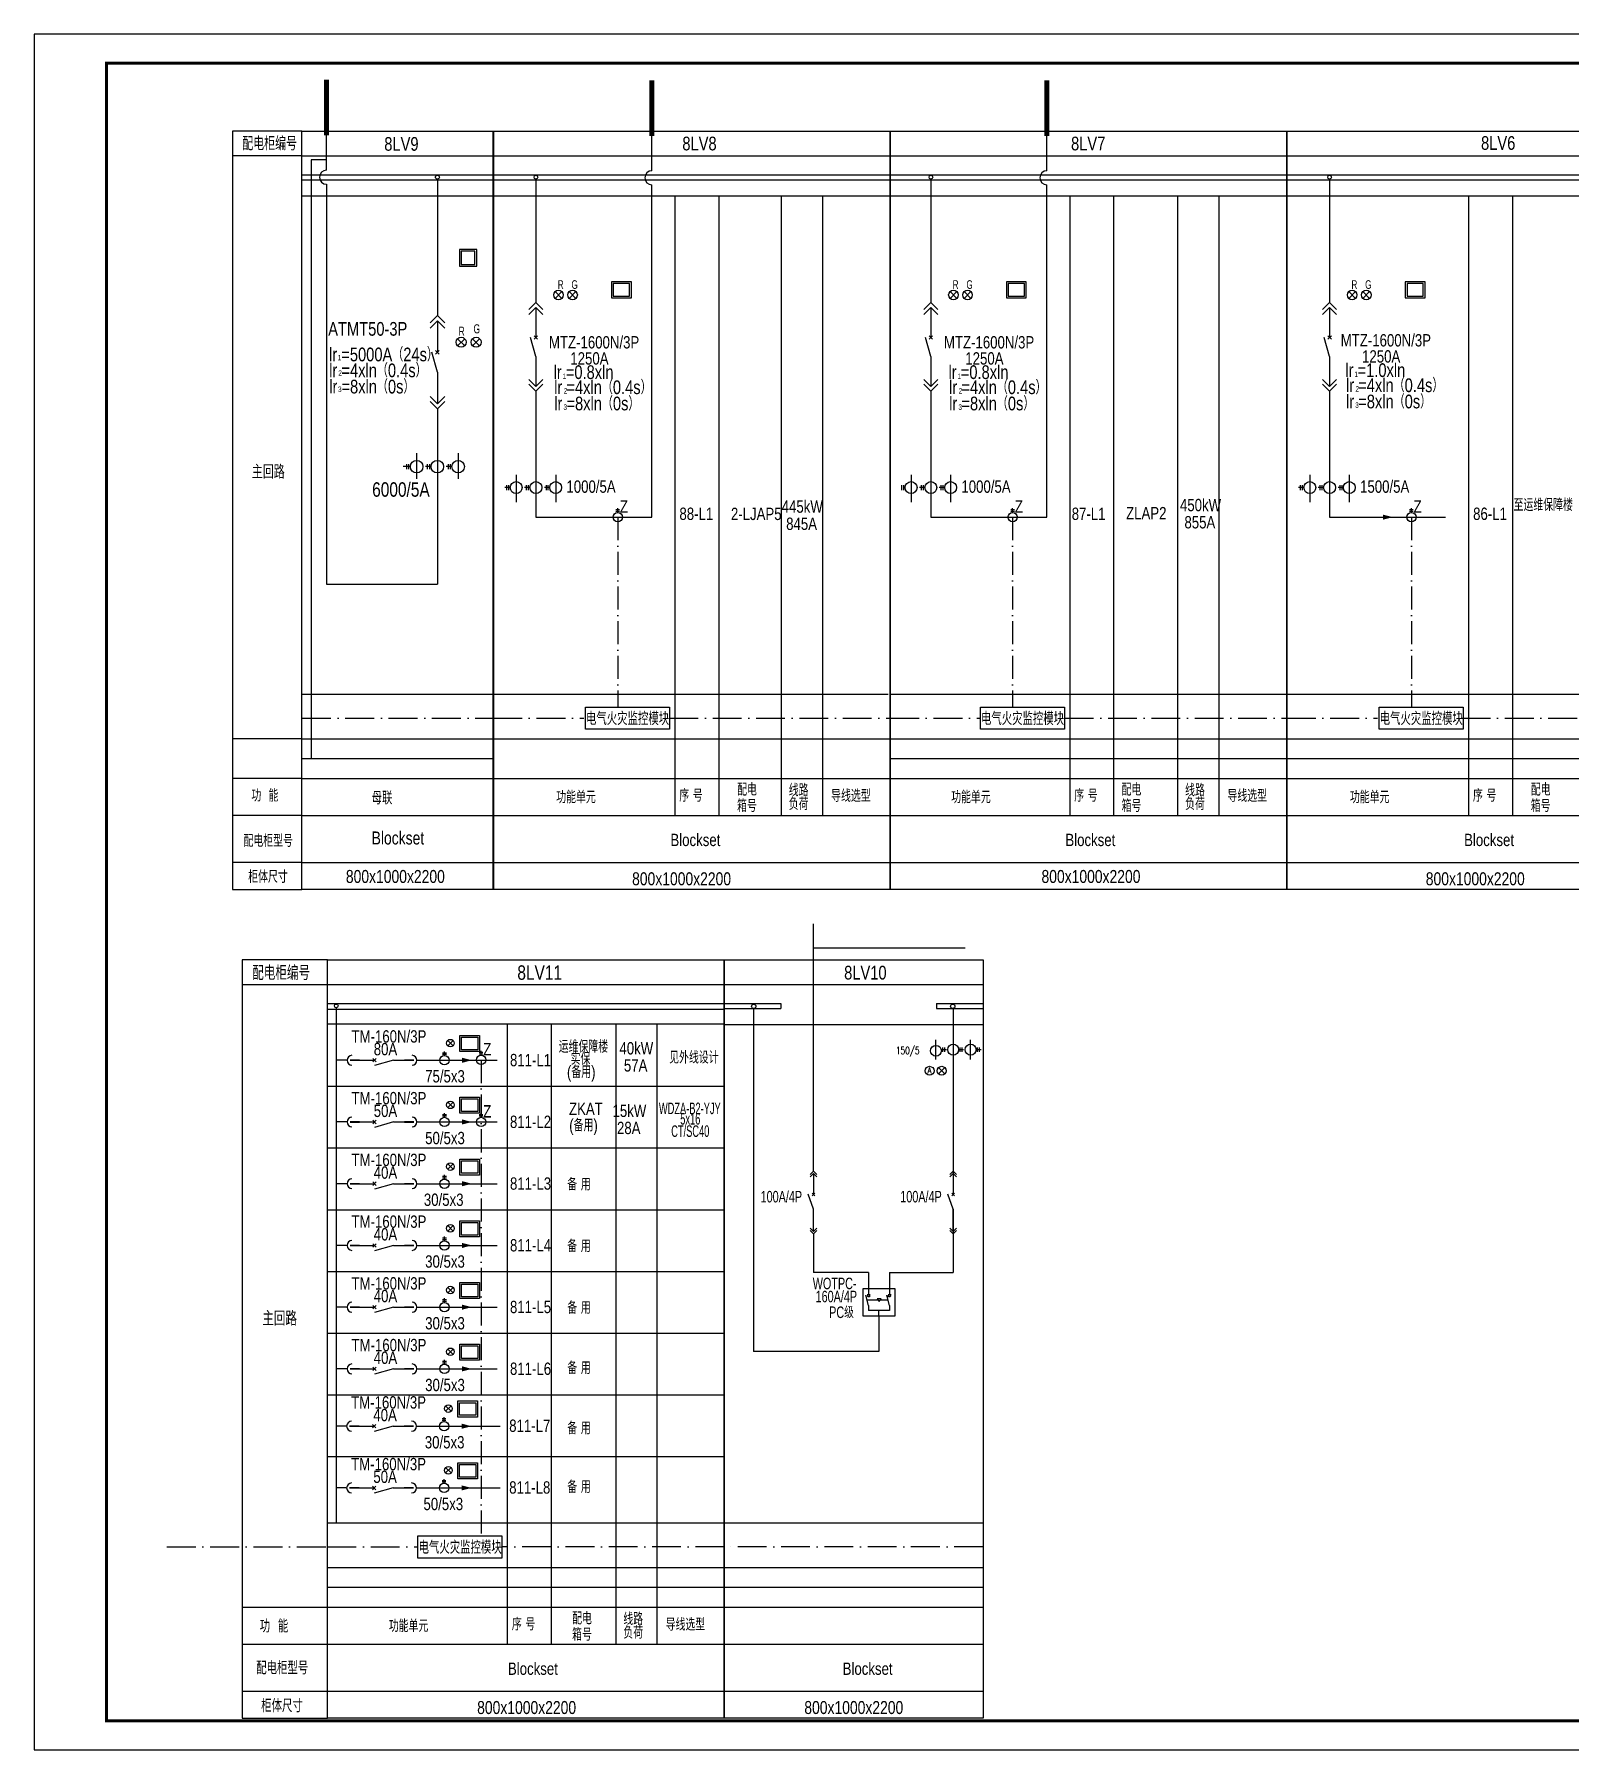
# Model space of a CAD drawing. Extents: x 562591 to 1355713, y 459382 to 835216.
# Drawn here: x 1229386 to 1282548, y 709976 to 769376 of the extents above; entities that cross this region are included whole.
import ezdxf
from ezdxf.enums import TextEntityAlignment as Align

# ---------------------------------------------------------------- set-up
doc = ezdxf.new("R2010")
doc.units = 0
doc.header["$LTSCALE"] = 1000
doc.header["$MEASUREMENT"] = 0
doc.linetypes.add('CONTROL', pattern=[1.5, 1, -0.25, 0, -0.25])
doc.linetypes.add('DASHED2', pattern=[0.375, 0.25, -0.125])
for name, color, linetype in [('!电气', 4, 'Continuous'), ('ELECTRIC', 1, 'Continuous'), ('esocket', 4, 'Continuous'), ('NOTE', 7, 'Continuous'), ('TEL_TITLE', 7, 'Continuous'), ('XT', 8, 'Continuous'), ('公共标注层', 8, 'Continuous'), ('动力平面导线层', 3, 'Continuous'), ('动力平面尺寸标注层', 4, 'Continuous'), ('标注-动力', 7, 'Continuous'), ('标注-照明', 3, 'Continuous'), ('照明平面导线层', 1, 'Continuous'), ('照明平面设备层', 3, 'Continuous')]:
    doc.layers.add(name, color=color, linetype=linetype)
doc.styles.add('denggao', font='jrs.shx', dxfattribs={"width": 0.7, "height": 400, "bigfont": 'hztxt.shx'})
doc.styles.add('hz', font='jrs.shx', dxfattribs={"width": 0.7, "bigfont": 'hztxt.shx'})
doc.styles.add('JRS', font='jrs.shx', dxfattribs={"width": 0.9, "bigfont": 'hztxt.shx'})
doc.styles.add('Lee', font='jrs.shx', dxfattribs={"bigfont": 'hztxt.shx'})
doc.styles.add('ROMANS', font='ROMANS.shx', dxfattribs={"width": 0.8})
doc.linetypes.add('接地线', pattern='A,500,[136,eesltype.shx,S=100,R=0,X=0,Y=0],500,-200,60,-200', length=1460)

msp = doc.modelspace()

# ---------------------------------------------------------------- linework, layer by layer
at = {"layer": '!电气'}
for p, q in [((1245276, 739760), (1245276, 766022)), ((1245282, 739760), (1245282, 766022)), ((1259019, 739760), (1259019, 766022)), ((1238654, 765167), (1236253, 765167)), ((1238654, 765167), (1245282, 765167)), ((1245276, 765167), (1259019, 765167)), ((1259019, 765167), (1272756, 765167)), ((1272704, 765167), (1286448, 765167)), ((1238654, 763786), (1245282, 763786)), ((1245276, 763786), (1259019, 763786)), ((1251562, 763786), (1251562, 742325)), ((1253082, 763786), (1253082, 742325)), ((1255248, 763786), (1255248, 742325)), ((1256673, 763786), (1256673, 742325)), ((1259019, 763786), (1272756, 763786)), ((1265237, 763786), (1265237, 742325)), ((1266757, 763786), (1266757, 742325)), ((1268971, 763786), (1268971, 742325)), ((1270396, 763786), (1270396, 742325)), ((1272756, 763786), (1286500, 763786)), ((1279042, 763786), (1279042, 742325)), ((1280562, 763786), (1280562, 742325)), ((1238654, 746529), (1245282, 746529)), ((1245276, 746529), (1258951, 746529)), ((1259019, 746529), (1272756, 746529)), ((1272756, 746529), (1286431, 746529)), ((1238654, 744976), (1236253, 744976)), ((1238654, 744976), (1245282, 744976)), ((1245269, 744976), (1245269, 744976)), ((1245269, 744976), (1245269, 744976)), ((1245276, 744976), (1259019, 744976)), ((1245276, 744976), (1245276, 744976)), ((1245276, 744976), (1245276, 744976)), ((1245282, 744976), (1245282, 744976)), ((1245282, 744976), (1245282, 744976)), ((1245331, 744976), (1245331, 744976)), ((1245331, 744976), (1245331, 744976)), ((1245331, 744976), (1249297, 744976)), ((1249297, 744976), (1249311, 744976)), ((1259006, 744976), (1262972, 744976)), ((1259019, 744976), (1272756, 744976)), ((1259019, 744976), (1259019, 744976)), ((1259019, 744976), (1259019, 744976)), ((1259075, 744976), (1259075, 744976)), ((1259075, 744976), (1259075, 744976)), ((1262972, 744976), (1262986, 744976)), ((1272756, 744976), (1272756, 744976)), ((1272756, 744976), (1272756, 744976)), ((1272756, 744976), (1286500, 744976)), ((1272812, 744976), (1276778, 744976)), ((1276778, 744976), (1276791, 744976)), ((1238654, 743607), (1236253, 743607)), ((1238654, 743607), (1245282, 743607)), ((1245269, 743607), (1245269, 743607)), ((1245269, 743607), (1245269, 743607)), ((1245276, 743607), (1259019, 743607)), ((1245331, 743607), (1245331, 743607)), ((1245331, 743607), (1245331, 743607)), ((1245331, 743607), (1249297, 743607)), ((1249297, 743607), (1249311, 743607)), ((1259006, 743607), (1262972, 743607)), ((1259019, 743607), (1272756, 743607)), ((1259075, 743607), (1259075, 743607)), ((1259075, 743607), (1259075, 743607)), ((1262972, 743607), (1262986, 743607)), ((1272756, 743607), (1272756, 743607)), ((1272756, 743607), (1272756, 743607)), ((1272756, 743607), (1286500, 743607)), ((1272812, 743607), (1276778, 743607)), ((1276778, 743607), (1276791, 743607)), ((1238654, 742325), (1236253, 742325)), ((1238654, 742325), (1245282, 742325)), ((1245276, 742325), (1259019, 742325)), ((1245331, 742325), (1249297, 742325)), ((1249297, 742325), (1249311, 742325)), ((1259019, 742325), (1272756, 742325)), ((1262972, 742325), (1262986, 742325)), ((1272756, 742325), (1286500, 742325)), ((1272812, 742325), (1276778, 742325)), ((1276778, 742325), (1276791, 742325)), ((1238654, 740701), (1236253, 740701)), ((1238654, 740701), (1245281, 740701)), ((1245276, 740701), (1259019, 740701)), ((1245331, 740701), (1245331, 740701)), ((1245331, 740701), (1245331, 740701)), ((1245331, 740701), (1249297, 740701)), ((1249297, 740701), (1249311, 740701)), ((1259019, 740701), (1272756, 740701)), ((1259075, 740701), (1259075, 740701)), ((1259075, 740701), (1259075, 740701)), ((1272756, 740701), (1272756, 740701)), ((1272756, 740701), (1272756, 740701)), ((1272756, 740701), (1286500, 740701)), ((1272812, 740701), (1276778, 740701)), ((1276778, 740701), (1276791, 740701)), ((1239534, 711062), (1239534, 737324)), ((1236583, 736469), (1239534, 736469)), ((1253277, 736469), (1262241, 736469)), ((1239534, 735107), (1253277, 735107)), ((1245764, 735088), (1245764, 713627)), ((1247284, 735088), (1247284, 713627)), ((1249519, 735088), (1249519, 713627)), ((1250944, 735088), (1250944, 713627)), ((1253277, 735088), (1262241, 735088)), ((1239534, 732951), (1253277, 732951)), ((1239534, 730813), (1253277, 730813)), ((1239534, 728675), (1253277, 728675)), ((1239534, 726538), (1253277, 726538)), ((1239534, 726538), (1253277, 726538)), ((1239534, 724400), (1253277, 724400)), ((1239534, 724400), (1253277, 724400)), ((1239534, 722263), (1253277, 722263)), ((1239534, 722263), (1253277, 722263)), ((1239534, 722263), (1252940, 722263)), ((1239534, 720125), (1253277, 720125)), ((1239534, 720125), (1253277, 720125)), ((1239534, 717831), (1253277, 717831)), ((1253277, 717831), (1262241, 717831)), ((1239534, 716279), (1253277, 716279)), ((1239534, 716279), (1239534, 716279)), ((1239534, 716279), (1239534, 716279)), ((1253277, 716279), (1262241, 716279)), ((1236583, 714909), (1239534, 714909)), ((1239534, 714909), (1253277, 714909)), ((1253264, 714909), (1253264, 714909)), ((1253264, 714909), (1253264, 714909)), ((1253277, 714909), (1262241, 714909)), ((1236583, 713627), (1239534, 713627)), ((1239534, 713627), (1253277, 713627)), ((1253277, 713627), (1262241, 713627)), ((1236583, 712004), (1239534, 712004)), ((1239534, 712004), (1253277, 712004)), ((1253264, 712004), (1253264, 712004)), ((1253264, 712004), (1253264, 712004)), ((1253277, 712004), (1262241, 712004))]:
    msp.add_line(p, q, dxfattribs=at)
for points in [[(1238654, 766022), (1236253, 766022), (1236253, 739760), (1238654, 739760)], [(1238654, 766022), (1245282, 766022), (1245282, 739760), (1238654, 739760)], [(1245276, 766022), (1259019, 766022), (1259019, 739760), (1245276, 739760)], [(1259019, 766022), (1272756, 766022), (1272756, 739760), (1259019, 739760)], [(1272756, 766022), (1272756, 766022), (1272756, 739760), (1272756, 739760)], [(1272756, 766022), (1272756, 766022), (1272756, 739760), (1272756, 739760)], [(1272756, 766022), (1286500, 766022), (1286500, 739760), (1272756, 739760)], [(1239534, 737324), (1236583, 737324), (1236583, 711062), (1239534, 711062)], [(1239534, 737324), (1253277, 737324), (1253277, 711062), (1239534, 711062)], [(1253277, 737324), (1262241, 737324), (1262241, 711062), (1253277, 711062)], [(1253277, 737324), (1253277, 737324), (1253277, 711062), (1253277, 711062)], [(1253277, 737324), (1253277, 737324), (1253277, 711062), (1253277, 711062)], [(1253277, 737324), (1253277, 737324), (1253277, 711062), (1253277, 711062)]]:
    msp.add_lwpolyline(points, close=True, dxfattribs=at)
at = {"color": 4, "ltscale": 0.3}
for p, q in [((1238654, 764513), (1245282, 764513)), ((1245276, 764513), (1259019, 764513)), ((1259019, 764513), (1272756, 764513)), ((1272756, 764513), (1286500, 764513)), ((1238654, 764342), (1245282, 764342)), ((1245276, 764342), (1259019, 764342)), ((1259019, 764342), (1272756, 764342)), ((1272756, 764342), (1286500, 764342)), ((1253277, 735815), (1255230, 735815)), ((1253277, 735644), (1255230, 735644)), ((1255230, 735815), (1255230, 735644)), ((1260619, 735815, 0), (1260619, 735644, 0)), ((1260619, 735815, 0), (1262241, 735815)), ((1260619, 735644, 0), (1262241, 735644))]:
    msp.add_line(p, q, dxfattribs=at)
at = {"color": 7, "ltscale": 0.3}
for p, q in [((1246512, 759842), (1246754, 760084)), ((1246512, 759671), (1246754, 759913)), ((1246996, 759842), (1246754, 760084)), ((1246996, 759671), (1246754, 759913)), ((1260187, 759842), (1260429, 760084)), ((1260187, 759671), (1260429, 759913)), ((1260671, 759842), (1260429, 760084)), ((1260671, 759671), (1260429, 759913)), ((1273992, 759842), (1274234, 760084)), ((1273992, 759671), (1274234, 759913)), ((1274476, 759842), (1274234, 760084)), ((1274476, 759671), (1274234, 759913)), ((1243089, 759381), (1243343, 759635)), ((1243089, 759201), (1243343, 759455)), ((1243598, 759381), (1243343, 759635)), ((1243598, 759201), (1243343, 759455)), ((1246754, 758221), (1246567, 758879)), ((1246693, 758818), (1246814, 758939)), ((1246693, 758939), (1246814, 758818)), ((1260429, 758221), (1260242, 758879)), ((1260368, 758818), (1260489, 758939)), ((1260368, 758939), (1260489, 758818)), ((1274234, 758221), (1274047, 758879)), ((1274174, 758818), (1274295, 758939)), ((1274174, 758939), (1274295, 758818)), ((1243343, 757675), (1243147, 758367)), ((1243280, 758303), (1243407, 758431)), ((1243280, 758431), (1243407, 758303)), ((1246512, 757427), (1246754, 757185)), ((1246996, 757427), (1246754, 757185)), ((1260187, 757427), (1260429, 757185)), ((1260671, 757427), (1260429, 757185)), ((1273992, 757427), (1274234, 757185)), ((1274476, 757427), (1274234, 757185)), ((1243089, 756839), (1243343, 756584)), ((1243598, 756839), (1243343, 756584)), ((1246512, 757256), (1246754, 757014)), ((1246996, 757256), (1246754, 757014)), ((1260187, 757256), (1260429, 757014)), ((1260671, 757256), (1260429, 757014)), ((1273992, 757256), (1274234, 757014)), ((1274476, 757256), (1274234, 757014)), ((1243089, 756659), (1243343, 756404)), ((1243598, 756659), (1243343, 756404))]:
    msp.add_line(p, q, dxfattribs=at)
at = {"color": 1, "ltscale": 0.3}
for p, q in [((1256364, 730013), (1256363, 738573)), ((1254293, 735642), (1254292, 723762)), ((1261200, 735642), (1261201, 729206)), ((1260604, 733877), (1260604, 734562)), ((1261805, 733877), (1261805, 734562)), ((1261201, 728694), (1261201, 726501)), ((1256364, 727839), (1256364, 726500)), ((1258273, 726500), (1256364, 726500)), ((1258273, 726500), (1258273, 725934)), ((1258993, 726500), (1261201, 726501)), ((1258993, 726500), (1258993, 725934)), ((1258633, 725005), (1258633, 723762)), ((1258633, 723762), (1254292, 723762))]:
    msp.add_line(p, q, dxfattribs=at)
at = {"color": 0, "ltscale": 0.3}
for p, q in [((1260793, 734217), (1260965, 734217)), ((1260848, 734139), (1260848, 734296)), ((1260911, 734139), (1260911, 734296)), ((1261390, 734217), (1261562, 734217)), ((1261445, 734139), (1261445, 734296)), ((1261508, 734139), (1261508, 734296)), ((1261994, 734217), (1262166, 734217)), ((1262049, 734139), (1262049, 734296)), ((1262112, 734139), (1262112, 734296)), ((1260913, 733593, 0), (1260696, 733376, 0)), ((1260913, 733376, 0), (1260696, 733593, 0))]:
    msp.add_line(p, q, dxfattribs=at)
at = {"color": 4, "ltscale": 0.3}
for centre in [(1246754, 764429), (1260429, 764429), (1274234, 764429)]:
    msp.add_circle(centre, 64.1, dxfattribs=at)
at = {"color": 0, "ltscale": 0.3}
for centre, radius in [((1254294, 735715), 75), ((1254294, 735715), 75), ((1261189, 735718), 75), ((1261189, 735717), 75), ((1260604, 734177, 0), 189), ((1261201, 734217), 189), ((1261805, 734217), 189), ((1260384, 733485, 0), 154), ((1260804, 733485, 0), 154)]:
    msp.add_circle(centre, radius, dxfattribs=at)
at = {"layer": 'ELECTRIC', "color": 0}
for p, q in [((1256364, 729927), (1256364, 729205)), ((1256364, 729927), (1256364, 729205)), ((1261201, 729927), (1261201, 729206)), ((1261201, 729927), (1261201, 729206)), ((1256364, 727925), (1256364, 728693)), ((1256364, 727925), (1256364, 728693)), ((1261201, 727925), (1261201, 728694)), ((1261201, 727925), (1261201, 728694)), ((1258633, 725005), (1258633, 725186))]:
    msp.add_line(p, q, dxfattribs=at)
at = {"layer": 'esocket'}
for points in [[(1248467, 746079), (1251376, 746079), (1251376, 745310), (1248467, 745310)], [(1262142, 746079), (1265051, 746079), (1265051, 745310), (1262142, 745310)], [(1275947, 746079), (1278857, 746079), (1278857, 745310), (1275947, 745310)], [(1242669, 717381), (1245579, 717381), (1245579, 716612), (1242669, 716612)]]:
    msp.add_lwpolyline(points, close=True, dxfattribs=at)
at = {"layer": 'NOTE'}
msp.add_circle((1243343, 764429), 67.5, dxfattribs=at)
at = {"layer": 'TEL_TITLE'}
msp.add_lwpolyline([(1229386, 709976), (1355486, 709976), (1355486, 769376), (1229386, 769376)], close=True, dxfattribs=at)
at = {"layer": 'TEL_TITLE', "const_width": 100}
msp.add_lwpolyline([(1231886, 710976), (1354486, 710976), (1354486, 768376), (1231886, 768376)], close=True, dxfattribs=at)
at = {"layer": 'XT', "color": 7, "linetype": 'DASHED2', "ltscale": 100}
for p, q in [((1259196, 725934), (1258070, 725933)), ((1258070, 725933), (1258070, 725005)), ((1259196, 725005), (1259196, 725934)), ((1258070, 725005), (1259196, 725005)), ((1258999, 725186), (1258273, 725186))]:
    msp.add_line(p, q, dxfattribs=at)
at = {"layer": 'XT', "color": 7}
for p, q in [((1258273, 725934), (1258273, 725724)), ((1258993, 725934), (1258993, 725724)), ((1258273, 725355), (1258173, 725715)), ((1258330, 725724), (1258229, 725724)), ((1258273, 725355), (1258273, 725186)), ((1258704, 725586), (1258575, 725586)), ((1258575, 725586), (1258636, 725491)), ((1258636, 725491), (1258704, 725586)), ((1258999, 725355), (1258899, 725715)), ((1259050, 725724), (1258949, 725724)), ((1258999, 725355), (1258999, 725186))]:
    msp.add_line(p, q, dxfattribs=at)
for centre in [(1258273, 725688), (1258993, 725688)]:
    msp.add_circle(centre, 36, dxfattribs=at)
at = {"layer": '公共标注层', "color": 0}
for p, q in [((1256364, 730013), (1256249, 729898)), ((1256364, 730013), (1256249, 729898)), ((1256364, 729927), (1256251, 729814)), ((1256364, 729927), (1256251, 729814)), ((1256364, 730013), (1256479, 729898)), ((1256364, 730013), (1256479, 729898)), ((1256364, 729927), (1256477, 729814)), ((1256364, 729927), (1256477, 729814)), ((1261201, 730013), (1261086, 729898)), ((1261201, 730013), (1261086, 729898)), ((1261201, 729927), (1261088, 729814)), ((1261201, 729927), (1261088, 729814)), ((1261201, 730013), (1261315, 729898)), ((1261201, 730013), (1261315, 729898)), ((1261201, 729927), (1261314, 729814)), ((1261201, 729927), (1261314, 729814)), ((1256364, 728693), (1256181, 729215)), ((1256364, 728693), (1256181, 729215)), ((1256409, 729160), (1256319, 729251)), ((1256319, 729160), (1256409, 729251)), ((1256319, 729160), (1256409, 729251)), ((1256409, 729160), (1256319, 729251)), ((1261201, 728694), (1261018, 729215)), ((1261201, 728694), (1261018, 729215)), ((1261246, 729160), (1261155, 729251)), ((1261155, 729160), (1261246, 729251)), ((1261155, 729160), (1261246, 729251)), ((1261246, 729160), (1261155, 729251)), ((1256364, 727839), (1256249, 727954)), ((1256364, 727839), (1256249, 727954)), ((1256364, 727925), (1256251, 728038)), ((1256364, 727925), (1256251, 728038)), ((1256364, 727925), (1256477, 728038)), ((1256364, 727925), (1256477, 728038)), ((1256364, 727839), (1256479, 727954)), ((1256364, 727839), (1256479, 727954)), ((1261201, 727839), (1261086, 727954)), ((1261201, 727839), (1261086, 727954)), ((1261201, 727925), (1261088, 728038)), ((1261201, 727925), (1261088, 728038)), ((1261201, 727925), (1261314, 728038)), ((1261201, 727925), (1261314, 728038)), ((1261201, 727839), (1261316, 727954)), ((1261201, 727839), (1261316, 727954))]:
    msp.add_line(p, q, dxfattribs=at)
at = {"layer": '动力平面导线层', "linetype": '接地线', "ltscale": 0.002}
for p, q in [((1238654, 744302), (1245282, 744302)), ((1259019, 744302), (1272770, 744302)), ((1272756, 744302), (1286500, 744302)), ((1239534, 715605), (1262241, 715605))]:
    msp.add_line(p, q, dxfattribs=at)
msp.add_lwpolyline([(1239505, 765032), (1238968, 765032), (1238968, 744302)], dxfattribs=at)
at = {"layer": '动力平面尺寸标注层', "color": 3}
msp.add_line((1261621, 737730), (1256363, 737730), dxfattribs=at)
at = {"layer": '标注-动力', "ltscale": 0.3}
for p, q in [((1247418, 760233), (1247650, 760465)), ((1247418, 760465), (1247650, 760233)), ((1247909, 760465), (1248141, 760233)), ((1247909, 760233), (1248141, 760465)), ((1261093, 760233), (1261325, 760465)), ((1261093, 760465), (1261325, 760233)), ((1261584, 760465), (1261816, 760233)), ((1261584, 760233), (1261816, 760465)), ((1274898, 760233), (1275130, 760465)), ((1274898, 760465), (1275130, 760233)), ((1275390, 760465), (1275622, 760233)), ((1275390, 760233), (1275622, 760465)), ((1244042, 758591), (1244287, 758835)), ((1244042, 758835), (1244287, 758591)), ((1244560, 758835), (1244804, 758591)), ((1244560, 758591), (1244804, 758835)), ((1242407, 754406), (1242161, 754406)), ((1242272, 754496), (1242272, 754316)), ((1242344, 754496), (1242344, 754316)), ((1243127, 754406), (1242931, 754406)), ((1242992, 754496), (1242992, 754316)), ((1243064, 754496), (1243064, 754316)), ((1243847, 754406), (1243651, 754406)), ((1243712, 754496), (1243712, 754316)), ((1243784, 754496), (1243784, 754316)), ((1245865, 753680), (1245678, 753680)), ((1245736, 753765), (1245736, 753594)), ((1245804, 753765), (1245804, 753594)), ((1246549, 753680), (1246362, 753680)), ((1246420, 753765), (1246420, 753594)), ((1246488, 753765), (1246488, 753594)), ((1247233, 753680), (1247046, 753680)), ((1247104, 753765), (1247104, 753594)), ((1247172, 753765), (1247172, 753594)), ((1259411, 753765), (1259411, 753594)), ((1259480, 753765), (1259480, 753594)), ((1260224, 753680), (1260037, 753680)), ((1260095, 753765), (1260095, 753594)), ((1260164, 753765), (1260164, 753594)), ((1260908, 753680), (1260721, 753680)), ((1260779, 753765), (1260779, 753594)), ((1260848, 753765), (1260848, 753594)), ((1273345, 753680), (1273158, 753680)), ((1273217, 753765), (1273217, 753594)), ((1273285, 753765), (1273285, 753594)), ((1274029, 753680), (1273842, 753680)), ((1273901, 753765), (1273901, 753594)), ((1273969, 753765), (1273969, 753594)), ((1274713, 753680), (1274526, 753680)), ((1274585, 753765), (1274585, 753594)), ((1274653, 753765), (1274653, 753594)), ((1249518, 752917), (1249653, 752917)), ((1249518, 752863), (1249653, 752863)), ((1249586, 752816), (1249586, 752963)), ((1263193, 752917), (1263328, 752917)), ((1263193, 752863), (1263328, 752863)), ((1263261, 752816), (1263261, 752963)), ((1276999, 752917), (1277133, 752917)), ((1276999, 752863), (1277133, 752863)), ((1277066, 752816), (1277066, 752963)), ((1243699, 734534), (1243885, 734349)), ((1243699, 734349), (1243885, 734534)), ((1241225, 733789), (1241104, 733910)), ((1241104, 733789), (1241225, 733910)), ((1241822, 733849), (1241164, 733662)), ((1243519, 734112), (1243654, 734112)), ((1243519, 734058), (1243654, 734058)), ((1243586, 734011), (1243586, 734158)), ((1244786, 734124), (1244921, 734124)), ((1244786, 734070), (1244921, 734070)), ((1244854, 734023), (1244854, 734170)), ((1243519, 731975), (1243654, 731975)), ((1243519, 731921), (1243654, 731921)), ((1243586, 731874), (1243586, 732021)), ((1243699, 732397), (1243885, 732211)), ((1243699, 732211), (1243885, 732397)), ((1244786, 731975), (1244921, 731975)), ((1244786, 731921), (1244921, 731921)), ((1244854, 731874), (1244854, 732021)), ((1241225, 731651), (1241104, 731772)), ((1241104, 731651), (1241225, 731772)), ((1241822, 731712), (1241164, 731525)), ((1243699, 730259), (1243885, 730074)), ((1243699, 730074), (1243885, 730259)), ((1241225, 729514), (1241104, 729635)), ((1241104, 729514), (1241225, 729635)), ((1241822, 729574), (1241164, 729387)), ((1243519, 729837), (1243654, 729837)), ((1243519, 729783), (1243654, 729783)), ((1243586, 729736), (1243586, 729883)), ((1243519, 727699), (1243654, 727699)), ((1243586, 727598), (1243586, 727745)), ((1243699, 728122), (1243885, 727936)), ((1243699, 727936), (1243885, 728122)), ((1241225, 727376), (1241104, 727497)), ((1241104, 727376), (1241225, 727497)), ((1241822, 727437), (1241164, 727250)), ((1243519, 727646), (1243654, 727646)), ((1243699, 725984), (1243885, 725798)), ((1243699, 725798), (1243885, 725984)), ((1241225, 725239), (1241104, 725360)), ((1241104, 725239), (1241225, 725360)), ((1241822, 725299), (1241164, 725112)), ((1243519, 725562), (1243654, 725562)), ((1243519, 725508), (1243654, 725508)), ((1243586, 725461), (1243586, 725608)), ((1243699, 723846), (1243885, 723661)), ((1243699, 723661), (1243885, 723846)), ((1241225, 723101), (1241104, 723222)), ((1241104, 723101), (1241225, 723222)), ((1241822, 723162), (1241164, 722974)), ((1243519, 723424), (1243654, 723424)), ((1243519, 723370), (1243654, 723370)), ((1243586, 723323), (1243586, 723470)), ((1243629, 721880), (1243815, 721694)), ((1243629, 721694), (1243815, 721880)), ((1241211, 721117), (1241091, 721238)), ((1241091, 721117), (1241211, 721238)), ((1241808, 721177), (1241151, 720990)), ((1243506, 721440), (1243640, 721440)), ((1243506, 721386), (1243640, 721386)), ((1243573, 721339), (1243573, 721486)), ((1243573, 719201), (1243573, 719348)), ((1243629, 719742), (1243815, 719557)), ((1243629, 719557), (1243815, 719742)), ((1241211, 718979), (1241091, 719100)), ((1241091, 718979), (1241211, 719100)), ((1241808, 719040), (1241151, 718853)), ((1243506, 719302), (1243640, 719302)), ((1243506, 719249), (1243640, 719249))]:
    msp.add_line(p, q, dxfattribs=at)
at = {"layer": '标注-动力', "color": 4, "ltscale": 0.3}
for p, q in [((1239534, 736469), (1253277, 736469)), ((1239534, 735815), (1253277, 735815)), ((1239534, 735615), (1253277, 735615))]:
    msp.add_line(p, q, dxfattribs=at)
at = {"layer": '标注-动力', "ltscale": 0.3}
for points in [[(1244706, 761928), (1244107, 761928), (1244107, 761343), (1244706, 761343)], [(1250059, 760804), (1249375, 760804), (1249375, 760249), (1250059, 760249)], [(1263734, 760804), (1263050, 760804), (1263050, 760249), (1263734, 760249)], [(1277539, 760804), (1276855, 760804), (1276855, 760249), (1277539, 760249)], [(1244118, 734706), (1244802, 734706), (1244802, 734150), (1244118, 734150)], [(1244118, 732568), (1244802, 732568), (1244802, 732012), (1244118, 732012)], [(1244118, 730430), (1244802, 730430), (1244802, 729875), (1244118, 729875)], [(1244118, 728293), (1244802, 728293), (1244802, 727737), (1244118, 727737)], [(1244118, 726155), (1244802, 726155), (1244802, 725600), (1244118, 725600)], [(1244118, 724018), (1244802, 724018), (1244802, 723462), (1244118, 723462)], [(1244048, 722051), (1244732, 722051), (1244732, 721495), (1244048, 721495)], [(1244048, 719913), (1244732, 719913), (1244732, 719358), (1244048, 719358)]]:
    msp.add_lwpolyline(points, close=True, dxfattribs=at)
for points in [[(1276085, 752655, 173, 0, 0), (1276424, 752655, 0, 0, 0)], [(1244200, 733849, 173, 0, 0), (1244540, 733849, 0, 0, 0)], [(1244200, 731712, 173, 0, 0), (1244540, 731712, 0, 0, 0)], [(1244200, 729574, 173, 0, 0), (1244540, 729574, 0, 0, 0)], [(1244200, 727437, 173, 0, 0), (1244540, 727437, 0, 0, 0)], [(1244200, 725299, 173, 0, 0), (1244540, 725299, 0, 0, 0)], [(1244200, 723162, 173, 0, 0), (1244540, 723162, 0, 0, 0)], [(1244187, 721177, 173, 0, 0), (1244527, 721177, 0, 0, 0)], [(1244187, 719040, 173, 0, 0), (1244527, 719040, 0, 0, 0)]]:
    msp.add_lwpolyline(points, format="xyseb", dxfattribs=at)
at = {"layer": '标注-动力', "ltscale": 0.3, "const_width": 59.8}
for points in [[(1240654, 733849), (1240312, 733849)], [(1242195, 733849), (1242537, 733849)], [(1240654, 731712), (1240312, 731712)], [(1242195, 731712), (1242537, 731712)], [(1240654, 729574), (1240312, 729574)], [(1242195, 729574), (1242537, 729574)], [(1240654, 727437), (1240312, 727437)], [(1242195, 727437), (1242537, 727437)], [(1240654, 725299), (1240312, 725299)], [(1242195, 725299), (1242537, 725299)], [(1240654, 723162), (1240312, 723162)], [(1242195, 723162), (1242537, 723162)], [(1240641, 721177), (1240299, 721177)], [(1242182, 721177), (1242524, 721177)], [(1240641, 719040), (1240299, 719040)], [(1242182, 719040), (1242524, 719040)]]:
    msp.add_lwpolyline(points, dxfattribs=at)
at = {"layer": '标注-动力', "ltscale": 0.3}
for centre, radius in [((1247534, 760349), 164), ((1248025, 760349), 164), ((1261209, 760349), 164), ((1261700, 760349), 164), ((1275014, 760349), 164), ((1275506, 760349), 164), ((1244164, 758713), 173), ((1244682, 758713), 173), ((1242623, 754406), 216), ((1243343, 754406), 216), ((1244063, 754406), 216), ((1246070, 753680), 205), ((1246754, 753680), 205), ((1247438, 753680), 205), ((1259745, 753680), 205), ((1260429, 753680), 205), ((1261113, 753680), 205), ((1273550, 753680), 205), ((1274234, 753680), 205), ((1274918, 753680), 205), ((1249586, 752655), 162), ((1263261, 752655), 162), ((1277066, 752655), 162), ((1243792, 734442), 131), ((1243586, 733849), 162), ((1244854, 733861), 162), ((1243792, 732304), 131), ((1243586, 731712), 162), ((1244854, 731712), 162), ((1243792, 730166), 131), ((1243586, 729574), 162), ((1243792, 728029), 131), ((1243586, 727437), 162), ((1243792, 725891), 131), ((1243586, 725299), 162), ((1243792, 723754), 131), ((1243586, 723162), 162), ((1243722, 721787), 131), ((1243573, 721177), 162), ((1243722, 719649), 131), ((1243573, 719040), 162)]:
    msp.add_circle(centre, radius, dxfattribs=at)
at = {"layer": '标注-动力', "color": 4, "ltscale": 0.3}
msp.add_circle((1239841, 735732), 64.1, dxfattribs=at)
at = {"layer": '标注-动力', "ltscale": 0.3}
for centre, start, end in [((1240385, 733849), 90, 270), ((1242464, 733849), 270, 90), ((1240385, 731712), 90, 270), ((1242464, 731712), 270, 90), ((1240385, 729574), 90, 270), ((1242464, 729574), 270, 90), ((1240385, 727437), 90, 270), ((1242464, 727437), 270, 90), ((1240385, 725299), 90, 270), ((1242464, 725299), 270, 90), ((1240385, 723162), 90, 270), ((1242464, 723162), 270, 90), ((1240372, 721177), 90, 270), ((1242451, 721177), 270, 90), ((1240372, 719040), 90, 270), ((1242451, 719040), 270, 90)]:
    msp.add_arc(centre, 171, start, end, dxfattribs=at)
at = {"layer": '标注-照明', "color": 0}
for p, q in [((1258602, 725544), (1258221, 725544)), ((1258946, 725544), (1258674, 725544))]:
    msp.add_line(p, q, dxfattribs=at)
at = {"layer": '照明平面导线层'}
for p, q in [((1239505, 764670), (1239505, 765868)), ((1250769, 764652), (1250769, 765850)), ((1264444, 764652), (1264444, 765850)), ((1239505, 764181), (1239505, 750336)), ((1243343, 764361), (1243343, 759635)), ((1246754, 764365), (1246754, 760084)), ((1250769, 752655), (1250769, 764163)), ((1260429, 764365), (1260429, 760084)), ((1264444, 752655), (1264444, 764163)), ((1274234, 764365), (1274234, 760084)), ((1246754, 759913), (1246754, 758879)), ((1260429, 759913), (1260429, 758879)), ((1274234, 759913), (1274234, 758879)), ((1243343, 759455), (1243343, 758367)), ((1246754, 758221), (1246754, 757185)), ((1260429, 758221), (1260429, 757185)), ((1274234, 758221), (1274234, 757185)), ((1243343, 757675), (1243343, 756584)), ((1246754, 757014), (1246754, 752655)), ((1260429, 757014), (1260429, 752655)), ((1274234, 757014), (1274234, 752655)), ((1243343, 756404), (1243343, 750336)), ((1242623, 754877), (1242623, 753981)), ((1244063, 754877), (1244063, 753981)), ((1246070, 754127), (1246070, 753179)), ((1247438, 754127), (1247438, 753179)), ((1259745, 754127), (1259745, 753179)), ((1261113, 754127), (1261113, 753179)), ((1273550, 754127), (1273550, 753179)), ((1274918, 754127), (1274918, 753179)), ((1246754, 752655), (1250769, 752655)), ((1260429, 752655), (1264444, 752655)), ((1274234, 752655), (1278250, 752655)), ((1239505, 750336), (1243343, 750336)), ((1239841, 735668), (1239841, 717831)), ((1240214, 733849), (1239841, 733849)), ((1240654, 733849), (1241164, 733849)), ((1241822, 733849), (1242195, 733849)), ((1242635, 733849), (1243892, 733849)), ((1243892, 733849), (1245412, 733849)), ((1240214, 731712), (1239841, 731712)), ((1240654, 731712), (1241164, 731712)), ((1241822, 731712), (1242195, 731712)), ((1242635, 731712), (1243892, 731712)), ((1243892, 731712), (1245412, 731712)), ((1240214, 729574), (1239841, 729574)), ((1240654, 729574), (1241164, 729574)), ((1241822, 729574), (1242195, 729574)), ((1242635, 729574), (1243892, 729574)), ((1243892, 729574), (1245412, 729574)), ((1240214, 727437), (1239841, 727437)), ((1240654, 727437), (1241164, 727437)), ((1241822, 727437), (1242195, 727437)), ((1242635, 727437), (1243892, 727437)), ((1243892, 727437), (1245412, 727437)), ((1240214, 725299), (1239841, 725299)), ((1240654, 725299), (1241164, 725299)), ((1241822, 725299), (1242195, 725299)), ((1242635, 725299), (1243892, 725299)), ((1243892, 725299), (1245412, 725299)), ((1239841, 724401), (1239841, 717831)), ((1240214, 723162), (1239841, 723162)), ((1240654, 723162), (1241164, 723162)), ((1241822, 723162), (1242195, 723162)), ((1242635, 723162), (1243892, 723162)), ((1243892, 723162), (1245412, 723162)), ((1240201, 721177), (1239827, 721177)), ((1240641, 721177), (1241151, 721177)), ((1241808, 721177), (1242182, 721177)), ((1242622, 721177), (1243879, 721177)), ((1243879, 721177), (1245517, 721177)), ((1240201, 719040), (1239827, 719040)), ((1240641, 719040), (1241151, 719040)), ((1241808, 719040), (1242182, 719040)), ((1242622, 719040), (1243879, 719040)), ((1243879, 719040), (1245517, 719040))]:
    msp.add_line(p, q, dxfattribs=at)
at = {"layer": '照明平面导线层', "color": 3}
for points in [[(1244643, 761865), (1244170, 761865), (1244170, 761405), (1244643, 761405)], [(1249999, 760745), (1249434, 760745), (1249434, 760308), (1249999, 760308)], [(1263674, 760745), (1263109, 760745), (1263109, 760308), (1263674, 760308)], [(1277480, 760745), (1276915, 760745), (1276915, 760308), (1277480, 760308)], [(1244178, 734646), (1244743, 734646), (1244743, 734209), (1244178, 734209)], [(1244178, 732509), (1244743, 732509), (1244743, 732072), (1244178, 732072)], [(1244178, 730371), (1244743, 730371), (1244743, 729934), (1244178, 729934)], [(1244178, 728233), (1244743, 728233), (1244743, 727797), (1244178, 727797)], [(1244178, 726096), (1244743, 726096), (1244743, 725659), (1244178, 725659)], [(1244178, 723958), (1244743, 723958), (1244743, 723521), (1244178, 723521)], [(1244107, 721992), (1244672, 721992), (1244672, 721555), (1244107, 721555)], [(1244107, 719854), (1244672, 719854), (1244672, 719417), (1244107, 719417)]]:
    msp.add_lwpolyline(points, close=True, dxfattribs=at)
at = {"layer": '照明平面导线层'}
for centre in [(1239505, 764425), (1250769, 764407), (1264444, 764407)]:
    msp.add_arc(centre, 244, 90, 270, dxfattribs=at)
at = {"layer": '照明平面设备层', "color": 2, "linetype": 'CONTROL', "ltscale": 0.8}
for p, q in [((1249586, 752655), (1249586, 746079)), ((1263261, 752655), (1263261, 746079)), ((1277066, 752655), (1277066, 746079)), ((1244854, 733861), (1244854, 717386))]:
    msp.add_line(p, q, dxfattribs=at)
at = {"layer": '照明平面设备层', "color": 3, "linetype": 'CONTROL'}
for p, q in [((1238654, 745694), (1245282, 745694)), ((1245276, 745694), (1248411, 745694)), ((1251376, 745694), (1259019, 745694)), ((1259019, 745694), (1262155, 745694)), ((1265065, 745694), (1272756, 745694)), ((1272756, 745694), (1275892, 745694)), ((1278802, 745694), (1286500, 745694)), ((1233975, 716997), (1239534, 716997)), ((1239534, 716997), (1242669, 716997)), ((1253277, 716997), (1245579, 716997)), ((1262241, 716997), (1253277, 716997))]:
    msp.add_line(p, q, dxfattribs=at)
at = {"layer": '照明平面设备层', "linetype": 'ByBlock', "const_width": 180}
for points in [[(1239505, 765873), (1239505, 767800)], [(1250769, 765855), (1250769, 767782)], [(1264444, 765855), (1264444, 767782)]]:
    msp.add_lwpolyline(points, dxfattribs=at)

# ---------------------------------------------------------------- texts
at = {"layer": '!电气', "color": 120, "style": 'denggao', "width": 0.8}
for p in [(1248487, 745456, 770), (1262162, 745456, 770), (1275968, 745456, 770), (1242690, 716758, 770)]:
    msp.add_text('电气火灾监控模块', height=450, dxfattribs=at).set_placement(p)
at = {"color": 7, "ltscale": 0.75, "style": 'hz', "width": 0.7}
for s, height, p in [('R', 299, (1247510, 760561)), ('G', 299, (1247986, 760561)), ('R', 299, (1261185, 760561)), ('G', 299, (1261661, 760561)), ('R', 299, (1274991, 760561)), ('G', 299, (1275467, 760561)), ('R', 315, (1244077, 758936)), ('G', 315, (1244593, 759020)), ('1', 190, (1247678, 757437)), ('1', 190, (1261353, 757437)), ('1', 190, (1275092, 757506))]:
    msp.add_text(s, height=height, dxfattribs=at).set_placement(p)
at = {"color": 3, "ltscale": 0.3}
for s, height, style, width, p in [('150/5', 250, 'ROMANS', 0.75, (1259216, 734063, 0)), ('A', 200, 'ROMANS', 0.75, (1260321, 733402, 0)), ('100A/4P', 400, 'Lee', 0.7, (1254534, 728926)), ('100A/4P', 400, 'Lee', 0.7, (1259370, 728927)), ('WOTPC-', 400, 'Lee', 0.7, (1256338, 725921)), ('160A/4P', 400, 'Lee', 0.7, (1256438, 725468)), ('PC级', 400, 'Lee', 0.7, (1256907, 724923))]:
    msp.add_text(s, height=height, rotation=0.00357, dxfattribs=dict(at, style=style, width=width)).set_placement(p)
at = {"layer": '动力平面尺寸标注层', "color": 3, "width": 0.8}
for s, height, style, p in [('配电柜编号', 475, 'JRS', (1236585, 765356)), ('8LV9', 475, 'JRS', (1241504, 765343)), ('8LV8', 475, 'JRS', (1251824, 765356)), ('8LV7', 475, 'JRS', (1265283, 765356)), ('8LV6', 475, 'JRS', (1279479, 765374)), ('ATMT50-3P', 475, 'JRS', (1239562, 758938)), ('lr =5000A（24s）', 475, 'JRS', (1239592, 758052)), ('MTZ-1600N/3P', 427.5, 'denggao', (1247206, 758497)), ('MTZ-1600N/3P', 427.5, 'denggao', (1260882, 758497)), ('MTZ-1600N/3P', 427.5, 'denggao', (1274620, 758566)), ('lr =4xln（0.4s）', 475, 'JRS', (1239597, 757502)), ('1250A', 427.5, 'denggao', (1247946, 757939)), ('1250A', 427.5, 'denggao', (1261622, 757939)), ('lr =1.0xln ', 475, 'JRS', (1274779, 757508)), ('1250A', 427.5, 'denggao', (1275360, 758008)), ('lr =8xln（0s）', 475, 'JRS', (1239598, 756939)), ('lr =0.8xln ', 475, 'JRS', (1247365, 757439)), ('lr =4xln（0.4s）', 475, 'JRS', (1247387, 756917)), ('lr =0.8xln ', 475, 'JRS', (1261040, 757439)), ('lr =4xln（0.4s）', 475, 'JRS', (1261062, 756917)), ('lr =4xln（0.4s）', 475, 'JRS', (1274801, 756986)), ('lr =8xln（0s）', 475, 'JRS', (1247388, 756354)), ('lr =8xln（0s）', 475, 'JRS', (1261063, 756354)), ('lr =8xln（0s）', 475, 'JRS', (1274802, 756423)), ('主回路', 475, 'JRS', (1236917, 753987)), ('6000/5A', 500, 'JRS', (1241084, 753363)), ('1000/5A', 427.5, 'denggao', (1247811, 753500)), ('1000/5A', 427.5, 'denggao', (1261486, 753500)), ('1500/5A', 427.5, 'denggao', (1275291, 753500)), ('Z', 428, 'denggao', (1249662, 752810)), ('Z', 428, 'denggao', (1263337, 752810)), ('Z', 428, 'denggao', (1277143, 752810)), ('至运维保障楼', 427.5, 'denggao', (1280606, 752866)), ('88-L1', 427.5, 'denggao', (1251723, 752559)), ('2-LJAP5', 427.5, 'denggao', (1253506, 752555)), ('87-L1', 427.5, 'denggao', (1265306, 752559)), ('ZLAP2', 427.5, 'denggao', (1267189, 752580)), ('86-L1', 427.5, 'denggao', (1279204, 752559)), ('功  能', 427.5, 'denggao', (1236901, 742805)), ('母联', 450, 'denggao', (1241066, 742707)), ('功能单元', 427.5, 'denggao', (1247458, 742748)), ('序 号', 427.5, 'denggao', (1251718, 742803)), ('配电', 427.5, 'denggao', (1253720, 743011)), ('线路', 427.5, 'denggao', (1255509, 742988)), ('导线选型', 427.5, 'denggao', (1256976, 742795)), ('功能单元', 427.5, 'denggao', (1261133, 742748)), ('序 号', 427.5, 'denggao', (1265393, 742803)), ('配电', 427.5, 'denggao', (1267033, 743011)), ('线路', 427.5, 'denggao', (1269232, 742988)), ('导线选型', 427.5, 'denggao', (1270699, 742795)), ('功能单元', 427.5, 'denggao', (1274939, 742748)), ('序 号', 427.5, 'denggao', (1279199, 742803)), ('配电', 427.5, 'denggao', (1281201, 743011)), ('箱号', 427.5, 'denggao', (1253720, 742448)), ('负荷', 427.5, 'denggao', (1255509, 742515)), ('箱号', 427.5, 'denggao', (1267033, 742448)), ('负荷', 427.5, 'denggao', (1269232, 742515)), ('箱号', 427.5, 'denggao', (1281201, 742448)), ('配电柜型号', 427.5, 'denggao', (1236630, 741237)), ('Blockset', 450, 'denggao', (1241066, 741321)), ('Blockset', 427.5, 'denggao', (1251412, 741265)), ('Blockset', 427.5, 'denggao', (1265087, 741265)), ('Blockset', 427.5, 'denggao', (1278893, 741265)), ('柜体尺寸', 427.5, 'denggao', (1236794, 739991)), ('800x1000x2200', 450, 'denggao', (1240174, 739988)), ('800x1000x2200', 450, 'denggao', (1250084, 739908)), ('800x1000x2200', 450, 'denggao', (1264259, 739988)), ('800x1000x2200', 450, 'denggao', (1277565, 739908)), ('配电柜编号', 500, 'JRS', (1236932, 736624)), ('8LV11', 500, 'JRS', (1246111, 736636)), ('8LV10', 475, 'JRS', (1257426, 736645)), ('TM-160N/3P', 427.5, 'denggao', (1240369, 734461)), ('80A', 427.5, 'denggao', (1241138, 734022)), ('Z', 428, 'denggao', (1244930, 734016)), ('运维保障楼', 427.5, 'denggao', (1247544, 734108)), ('811-L1', 427.5, 'denggao', (1245856, 733642)), ('(备用)', 427.5, 'denggao', (1247829, 733232)), ('实保', 427.5, 'denggao', (1247957, 733689)), ('75/5x3', 427.5, 'denggao', (1242920, 733080)), ('TM-160N/3P', 427.5, 'denggao', (1240369, 732323)), ('50A', 427.5, 'denggao', (1241138, 731884)), ('Z', 428, 'denggao', (1244930, 731867)), ('811-L2', 427.5, 'denggao', (1245856, 731504)), ('ZKAT', 427.5, 'denggao', (1247901, 731953)), ('(备用)', 427.5, 'denggao', (1247908, 731386)), ('50/5x3', 427.5, 'denggao', (1242920, 730942)), ('TM-160N/3P', 427.5, 'denggao', (1240369, 730186)), ('40A', 427.5, 'denggao', (1241138, 729747)), ('811-L3', 427.5, 'denggao', (1245856, 729367)), ('备 用', 427.5, 'denggao', (1247840, 729341)), ('30/5x3', 427.5, 'denggao', (1242874, 728805)), ('TM-160N/3P', 427.5, 'denggao', (1240369, 728048)), ('40A', 427.5, 'denggao', (1241138, 727609)), ('811-L4', 427.5, 'denggao', (1245856, 727229)), ('备 用', 427.5, 'denggao', (1247840, 727204)), ('30/5x3', 427.5, 'denggao', (1242920, 726667)), ('TM-160N/3P', 427.5, 'denggao', (1240369, 725910)), ('40A', 427.5, 'denggao', (1241138, 725472)), ('811-L5', 427.5, 'denggao', (1245856, 725092)), ('备 用', 427.5, 'denggao', (1247840, 725066)), ('主回路', 500, 'JRS', (1237281, 724656)), ('30/5x3', 427.5, 'denggao', (1242920, 724529)), ('TM-160N/3P', 427.5, 'denggao', (1240369, 723773)), ('40A', 427.5, 'denggao', (1241138, 723334)), ('811-L6', 427.5, 'denggao', (1245856, 722954)), ('备 用', 427.5, 'denggao', (1247840, 722982)), ('30/5x3', 427.5, 'denggao', (1242920, 722392)), ('TM-160N/3P', 427.5, 'denggao', (1240356, 721788)), ('40A', 427.5, 'denggao', (1241125, 721350)), ('811-L7', 427.5, 'denggao', (1245829, 720981)), ('备 用', 427.5, 'denggao', (1247840, 720897)), ('30/5x3', 427.5, 'denggao', (1242907, 720408)), ('TM-160N/3P', 427.5, 'denggao', (1240356, 719651)), ('50A', 427.5, 'denggao', (1241125, 719212)), ('备 用', 427.5, 'denggao', (1247840, 718864)), ('811-L8', 427.5, 'denggao', (1245829, 718843)), ('50/5x3', 427.5, 'denggao', (1242861, 718270)), ('配电', 427.5, 'denggao', (1248008, 714313)), ('线路', 427.5, 'denggao', (1249780, 714290)), ('功  能', 450, 'denggao', (1237190, 714034)), ('功能单元', 427.5, 'denggao', (1241661, 714051)), ('序 号', 427.5, 'denggao', (1245921, 714106)), ('箱号', 427.5, 'denggao', (1248008, 713751)), ('负荷', 427.5, 'denggao', (1249780, 713818)), ('导线选型', 427.5, 'denggao', (1251247, 714097)), ('配电柜型号', 450, 'denggao', (1237070, 712583)), ('Blockset', 427.5, 'denggao', (1245786, 712567)), ('Blockset', 427.5, 'denggao', (1257375, 712567)), ('柜体尺寸', 450, 'denggao', (1237242, 711272)), ('800x1000x2200', 450, 'denggao', (1244719, 711211)), ('800x1000x2200', 450, 'denggao', (1256047, 711211))]:
    msp.add_text(s, height=height, dxfattribs=dict(at, style=style)).set_placement(p)
at = {"layer": '动力平面尺寸标注层', "color": 3, "style": 'denggao'}
for s, height, width, p in [('445kW', 427.5, 0.8, (1255976, 753030)), ('450kW', 427.5, 0.8, (1269766, 753083)), ('845A', 427.5, 0.8, (1255953, 752426)), ('855A', 427.5, 0.8, (1269743, 752479)), ('40kW', 427.5, 0.8, (1250231, 734272)), ('见外线设计', 427.5, 0.8, (1252224, 733969)), ('57A', 427.5, 0.8, (1250208, 733668)), ('15kW', 427.5, 0.8, (1249992, 732108)), ('WDZA-B2-YJY', 400, 0.6, (1252083, 732183)), ('5x16', 400, 0.6, (1252099, 731823)), ('28A', 427.5, 0.8, (1249968, 731505)), ('CT/SC40', 400, 0.6, (1252099, 731403))]:
    msp.add_text(s, height=height, dxfattribs=dict(at, width=width)).set_placement(p, align=Align.MIDDLE)
at = {"layer": '标注-动力', "color": 7, "ltscale": 0.75, "style": 'hz', "width": 0.7}
for s, p in [('1', (1239890, 758085)), ('2', (1239913, 757553)), ('3', (1239903, 756989)), ('2', (1247718, 756934)), ('2', (1261393, 756934)), ('2', (1275131, 757003)), ('3', (1247708, 756370)), ('3', (1261383, 756370)), ('3', (1275121, 756439))]:
    msp.add_text(s, height=190, dxfattribs=at).set_placement(p)

doc.saveas('drawing.dxf')
